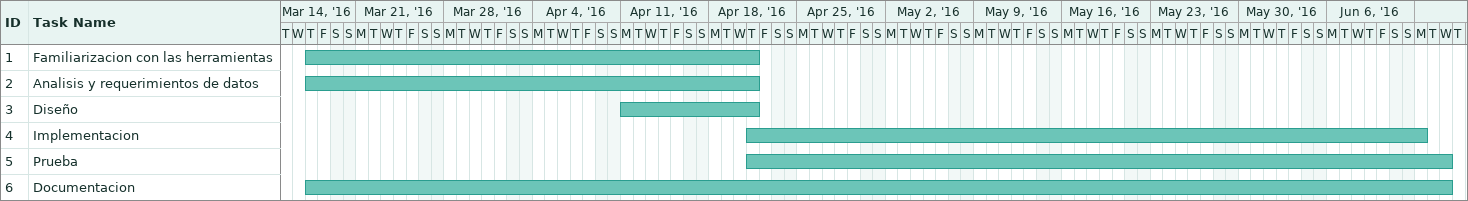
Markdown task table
| ID | Task | Start | Finish |
|---|---|---|---|
| 1 | Familiarizacion con las herramientas | 2016-03-17 | 2016-04-21 |
| 2 | Analisis y requerimientos de datos | 2016-03-17 | 2016-04-21 |
| 3 | Diseño | 2016-04-11 | 2016-04-21 |
| 4 | Implementacion | 2016-04-21 | 2016-06-13 |
| 5 | Prueba | 2016-04-21 | 2016-06-15 |
| 6 | Documentacion | 2016-03-17 | 2016-06-15 |
